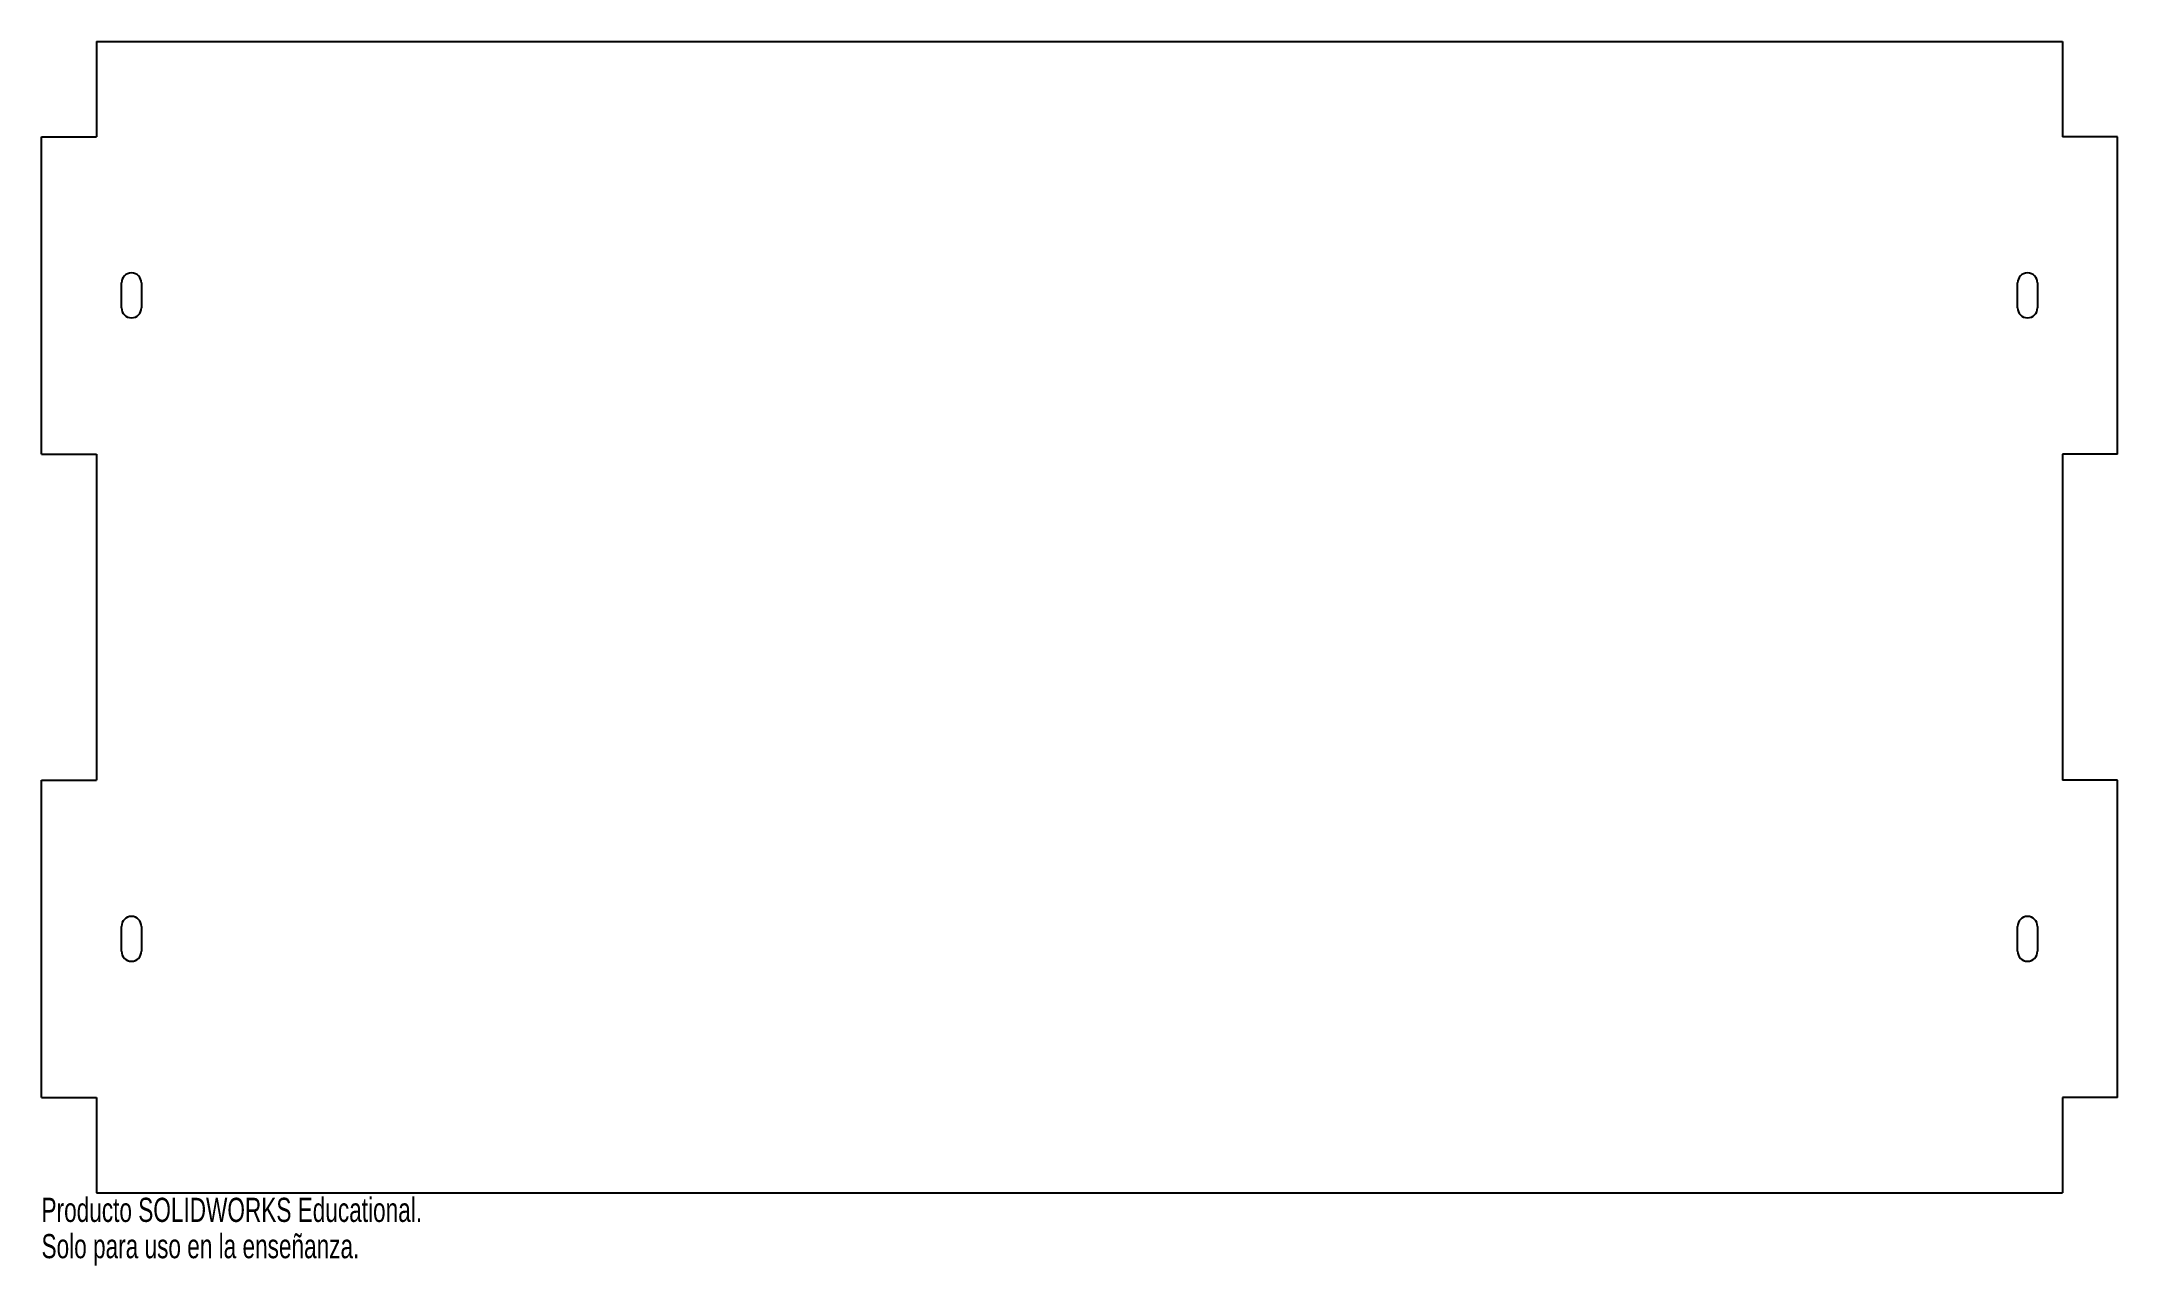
# Model space of a CAD drawing. Header units: inches. Extents: x -15.9 to 0.4, y -1.1 to 8.6.
import ezdxf

# ---------------------------------------------------------------- set-up
doc = ezdxf.new("R2010")
doc.units = ezdxf.units.IN
doc.header["$MEASUREMENT"] = 0
doc.styles.add('SLDTEXTSTYLE0', font='TXT', dxfattribs={"width": 0.7})

msp = doc.modelspace()

# ---------------------------------------------------------------- linework, layer by layer
at = {"color": 7, "linetype": 'Continuous', "lineweight": 25}
for p, q in [((-15.5, 8.57), (-15.5, 7.82)), ((-15.5, 8.57), (0, 8.57)), ((0, 8.57), (0, 7.82)), ((-15.933, 5.32), (-15.933, 7.82)), ((-15.933, 7.82), (-15.5, 7.82)), ((0.433, 7.82), (0, 7.82)), ((0.433, 5.32), (0.433, 7.82)), ((-15.303, 6.472), (-15.303, 6.668)), ((-15.146, 6.668), (-15.146, 6.472)), ((-0.354, 6.472), (-0.354, 6.668)), ((-0.197, 6.668), (-0.197, 6.472)), ((-15.933, 5.32), (-15.5, 5.32)), ((-15.5, 5.32), (-15.5, 2.75)), ((0.433, 5.32), (0, 5.32)), ((0, 5.32), (0, 2.75)), ((-15.933, 0.25), (-15.933, 2.75)), ((-15.933, 2.75), (-15.5, 2.75)), ((0.433, 2.75), (0, 2.75)), ((0.433, 0.25), (0.433, 2.75)), ((-15.303, 1.402), (-15.303, 1.598)), ((-15.146, 1.598), (-15.146, 1.402)), ((-0.354, 1.402), (-0.354, 1.598)), ((-0.197, 1.598), (-0.197, 1.402)), ((-15.933, 0.25), (-15.5, 0.25)), ((-15.5, 0.25), (-15.5, -0.5)), ((0.433, 0.25), (0, 0.25)), ((0, 0.25), (0, -0.5)), ((-15.5, -0.5), (0, -0.5))]:
    msp.add_line(p, q, dxfattribs=at)
for centre, start, end in [((-15.224, 6.668), 0, 180), ((-0.276, 6.668), 0, 180), ((-15.224, 6.472), 180, 0), ((-0.276, 6.472), 180, 0), ((-15.224, 1.598), 0, 180), ((-0.276, 1.598), 0, 180), ((-15.224, 1.402), 180, 0), ((-0.276, 1.402), 180, 0)]:
    msp.add_arc(centre, 0.0787, start, end, dxfattribs=at)

# ---------------------------------------------------------------- texts
at = {"color": 7, "linetype": 'Continuous', "char_height": 0.1903, "attachment_point": 1, "style": 'SLDTEXTSTYLE0'}
for s, insert in [('Producto SOLIDWORKS Educational.', (-15.933, -0.54)), ('Solo para uso en la enseñanza.', (-15.933, -0.826))]:
    msp.add_mtext(s, dxfattribs=dict(at, insert=insert))

doc.saveas('drawing.dxf')
